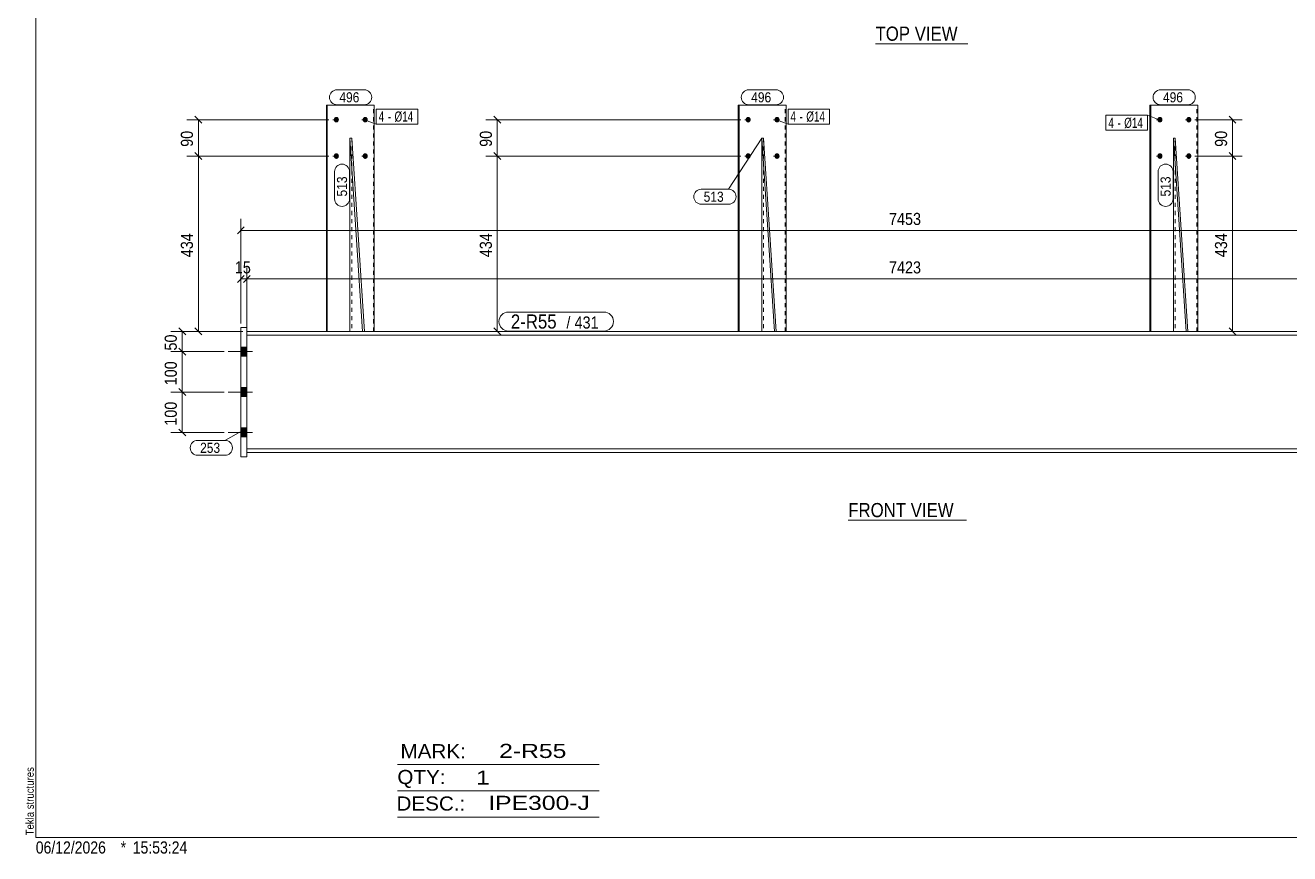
# Model space of a CAD drawing. Header units: millimetres. Extents: x 2 to 579, y 1 to 405.
# Drawn here: x 2.4 to 315.4, y 1 to 206 of the extents above; entities that cross this region are included whole.
import ezdxf

# ---------------------------------------------------------------- set-up
doc = ezdxf.new("R2010")
doc.units = ezdxf.units.MM
doc.linetypes.add('XKITLINE00', pattern=[0])
doc.linetypes.add('XKITLINE01', pattern=[4, 1, -1, 1, -1])
for name, color, linetype, lineweight in [('Bolt', 3, 'Continuous', 0), ('BoltMark', 7, 'Continuous', 0), ('Dimensions', 7, 'Continuous', 0), ('DrawingSheet', 5, 'Continuous', 0), ('OtherObjectType', 7, 'Continuous', 0), ('Part', 2, 'Continuous', 0), ('PartMark', 7, 'Continuous', 0)]:
    doc.layers.add(name, color=color, linetype=linetype, lineweight=lineweight)
doc.styles.add('ARIAL', font='ARIAL.TTF')
doc.styles.add('ARIAL_NARROW', font='ARIALN.TTF')

# ---------------------------------------------------------------- blocks, each defined once
blk = doc.blocks.new('*A1')
at = {"layer": 'Bolt'}
for points in [[(57.25, 124.13), (55.75, 124.13), (55.75, 126.33), (57.25, 126.33)], [(57.25, 124.13), (55.75, 124.13), (55.75, 126.33), (57.25, 126.33)], [(57.25, 114.13), (55.75, 114.13), (55.75, 116.33), (57.25, 116.33)], [(57.25, 114.13), (55.75, 114.13), (55.75, 116.33), (57.25, 116.33)], [(57.25, 104.13), (55.75, 104.13), (55.75, 106.33), (57.25, 106.33)], [(57.25, 104.13), (55.75, 104.13), (55.75, 106.33), (57.25, 106.33)]]:
    blk.add_hatch(color=3, dxfattribs=at).paths.add_polyline_path(points, flags=17)
at = {"layer": 'Bolt', "color": 3, "linetype": 'XKITLINE00', "lineweight": 0}
for p, q in [((52.65, 125.23), (58.65, 125.23)), ((52.65, 125.23), (58.65, 125.23)), ((55.75, 126.33), (57.25, 126.33)), ((55.75, 126.33), (57.25, 126.33)), ((55.75, 124.13), (57.25, 124.13)), ((55.75, 124.13), (57.25, 124.13)), ((55.75, 116.33), (57.25, 116.33)), ((55.75, 116.33), (57.25, 116.33)), ((52.65, 115.23), (58.65, 115.23)), ((52.65, 115.23), (58.65, 115.23)), ((55.75, 114.13), (57.25, 114.13)), ((55.75, 114.13), (57.25, 114.13)), ((52.65, 105.23), (58.65, 105.23)), ((52.65, 105.23), (58.65, 105.23)), ((55.75, 106.33), (57.25, 106.33)), ((55.75, 106.33), (57.25, 106.33)), ((55.75, 104.13), (57.25, 104.13)), ((55.75, 104.13), (57.25, 104.13))]:
    blk.add_line(p, q, dxfattribs=at)
blk = doc.blocks.new('*A3')
at = {"layer": 'Bolt'}
for points in [[(282.66, 182.68), (282.66, 182.71), (282.66, 182.75), (282.67, 182.78), (282.68, 182.81), (282.68, 182.85), (282.69, 182.88), (282.7, 182.91), (282.72, 182.94), (282.73, 182.97), (282.75, 183), (282.76, 183.03), (282.78, 183.06), (282.8, 183.09), (282.82, 183.11), (282.84, 183.14), (282.86, 183.16), (282.89, 183.19), (282.91, 183.21), (282.94, 183.23), (282.96, 183.25), (282.99, 183.26), (283.02, 183.28), (283.04, 183.29), (283.07, 183.3), (283.1, 183.31), (283.13, 183.32), (283.16, 183.33), (283.19, 183.34), (283.22, 183.34), (283.25, 183.34), (283.28, 183.34), (283.31, 183.34), (283.34, 183.34), (283.37, 183.34), (283.4, 183.33), (283.43, 183.32), (283.46, 183.31), (283.49, 183.3), (283.52, 183.29), (283.55, 183.28), (283.58, 183.26), (283.6, 183.25), (283.63, 183.23), (283.66, 183.21), (283.68, 183.19), (283.7, 183.16), (283.73, 183.14), (283.75, 183.11), (283.77, 183.09), (283.79, 183.06), (283.8, 183.03), (283.82, 183), (283.83, 182.97), (283.85, 182.94), (283.86, 182.91), (283.87, 182.88), (283.88, 182.85), (283.89, 182.81), (283.9, 182.78), (283.9, 182.75), (283.91, 182.71), (283.91, 182.68), (283.91, 182.64), (283.91, 182.61), (283.91, 182.58), (283.9, 182.54), (283.9, 182.51), (283.89, 182.47), (283.88, 182.44), (283.87, 182.41), (283.86, 182.38), (283.85, 182.35), (283.83, 182.31), (283.82, 182.28), (283.8, 182.26), (283.79, 182.23), (283.77, 182.2), (283.75, 182.17), (283.73, 182.15), (283.7, 182.13), (283.68, 182.1), (283.66, 182.08), (283.63, 182.06), (283.6, 182.04), (283.58, 182.03), (283.55, 182.01), (283.52, 182), (283.49, 181.99), (283.46, 181.97), (283.43, 181.97), (283.4, 181.96), (283.37, 181.95), (283.34, 181.95), (283.31, 181.95), (283.28, 181.94), (283.25, 181.95), (283.22, 181.95), (283.19, 181.95), (283.16, 181.96), (283.13, 181.97), (283.1, 181.97), (283.07, 181.99), (283.04, 182), (283.02, 182.01), (282.99, 182.03), (282.96, 182.04), (282.94, 182.06), (282.91, 182.08), (282.89, 182.1), (282.86, 182.13), (282.84, 182.15), (282.82, 182.17), (282.8, 182.2), (282.78, 182.23), (282.76, 182.26), (282.75, 182.28), (282.73, 182.31), (282.72, 182.35), (282.7, 182.38), (282.69, 182.41), (282.68, 182.44), (282.68, 182.47), (282.67, 182.51), (282.66, 182.54), (282.66, 182.58), (282.66, 182.61), (282.66, 182.64)], [(289.81, 182.68), (289.81, 182.71), (289.81, 182.75), (289.82, 182.78), (289.83, 182.81), (289.83, 182.85), (289.84, 182.88), (289.86, 182.91), (289.87, 182.94), (289.88, 182.97), (289.9, 183), (289.91, 183.03), (289.93, 183.06), (289.95, 183.09), (289.97, 183.11), (289.99, 183.14), (290.01, 183.16), (290.04, 183.19), (290.06, 183.21), (290.09, 183.23), (290.11, 183.25), (290.14, 183.26), (290.17, 183.28), (290.19, 183.29), (290.22, 183.3), (290.25, 183.31), (290.28, 183.32), (290.31, 183.33), (290.34, 183.34), (290.37, 183.34), (290.4, 183.34), (290.43, 183.34), (290.46, 183.34), (290.49, 183.34), (290.53, 183.34), (290.56, 183.33), (290.59, 183.32), (290.62, 183.31), (290.64, 183.3), (290.67, 183.29), (290.7, 183.28), (290.73, 183.26), (290.76, 183.25), (290.78, 183.23), (290.81, 183.21), (290.83, 183.19), (290.85, 183.16), (290.88, 183.14), (290.9, 183.11), (290.92, 183.09), (290.94, 183.06), (290.95, 183.03), (290.97, 183), (290.99, 182.97), (291, 182.94), (291.01, 182.91), (291.02, 182.88), (291.03, 182.85), (291.04, 182.81), (291.05, 182.78), (291.05, 182.75), (291.06, 182.71), (291.06, 182.68), (291.06, 182.64), (291.06, 182.61), (291.06, 182.58), (291.05, 182.54), (291.05, 182.51), (291.04, 182.47), (291.03, 182.44), (291.02, 182.41), (291.01, 182.38), (291, 182.35), (290.99, 182.31), (290.97, 182.28), (290.95, 182.26), (290.94, 182.23), (290.92, 182.2), (290.9, 182.17), (290.88, 182.15), (290.85, 182.13), (290.83, 182.1), (290.81, 182.08), (290.78, 182.06), (290.76, 182.04), (290.73, 182.03), (290.7, 182.01), (290.67, 182), (290.64, 181.99), (290.62, 181.97), (290.59, 181.97), (290.56, 181.96), (290.53, 181.95), (290.49, 181.95), (290.46, 181.95), (290.43, 181.94), (290.4, 181.95), (290.37, 181.95), (290.34, 181.95), (290.31, 181.96), (290.28, 181.97), (290.25, 181.97), (290.22, 181.99), (290.19, 182), (290.17, 182.01), (290.14, 182.03), (290.11, 182.04), (290.09, 182.06), (290.06, 182.08), (290.04, 182.1), (290.01, 182.13), (289.99, 182.15), (289.97, 182.17), (289.95, 182.2), (289.93, 182.23), (289.91, 182.26), (289.9, 182.28), (289.88, 182.31), (289.87, 182.35), (289.86, 182.38), (289.84, 182.41), (289.83, 182.44), (289.83, 182.47), (289.82, 182.51), (289.81, 182.54), (289.81, 182.58), (289.81, 182.61), (289.81, 182.64)], [(282.66, 173.68), (282.66, 173.71), (282.66, 173.75), (282.67, 173.78), (282.68, 173.81), (282.68, 173.85), (282.69, 173.88), (282.7, 173.91), (282.72, 173.94), (282.73, 173.97), (282.75, 174), (282.76, 174.03), (282.78, 174.06), (282.8, 174.09), (282.82, 174.11), (282.84, 174.14), (282.86, 174.16), (282.89, 174.19), (282.91, 174.21), (282.94, 174.23), (282.96, 174.25), (282.99, 174.26), (283.02, 174.28), (283.04, 174.29), (283.07, 174.3), (283.1, 174.31), (283.13, 174.32), (283.16, 174.33), (283.19, 174.34), (283.22, 174.34), (283.25, 174.34), (283.28, 174.34), (283.31, 174.34), (283.34, 174.34), (283.37, 174.34), (283.4, 174.33), (283.43, 174.32), (283.46, 174.31), (283.49, 174.3), (283.52, 174.29), (283.55, 174.28), (283.58, 174.26), (283.6, 174.25), (283.63, 174.23), (283.66, 174.21), (283.68, 174.19), (283.7, 174.16), (283.73, 174.14), (283.75, 174.11), (283.77, 174.09), (283.79, 174.06), (283.8, 174.03), (283.82, 174), (283.83, 173.97), (283.85, 173.94), (283.86, 173.91), (283.87, 173.88), (283.88, 173.85), (283.89, 173.81), (283.9, 173.78), (283.9, 173.75), (283.91, 173.71), (283.91, 173.68), (283.91, 173.64), (283.91, 173.61), (283.91, 173.58), (283.9, 173.54), (283.9, 173.51), (283.89, 173.47), (283.88, 173.44), (283.87, 173.41), (283.86, 173.38), (283.85, 173.35), (283.83, 173.31), (283.82, 173.28), (283.8, 173.26), (283.79, 173.23), (283.77, 173.2), (283.75, 173.17), (283.73, 173.15), (283.7, 173.13), (283.68, 173.1), (283.66, 173.08), (283.63, 173.06), (283.6, 173.04), (283.58, 173.03), (283.55, 173.01), (283.52, 173), (283.49, 172.99), (283.46, 172.97), (283.43, 172.97), (283.4, 172.96), (283.37, 172.95), (283.34, 172.95), (283.31, 172.95), (283.28, 172.94), (283.25, 172.95), (283.22, 172.95), (283.19, 172.95), (283.16, 172.96), (283.13, 172.97), (283.1, 172.97), (283.07, 172.99), (283.04, 173), (283.02, 173.01), (282.99, 173.03), (282.96, 173.04), (282.94, 173.06), (282.91, 173.08), (282.89, 173.1), (282.86, 173.13), (282.84, 173.15), (282.82, 173.17), (282.8, 173.2), (282.78, 173.23), (282.76, 173.26), (282.75, 173.28), (282.73, 173.31), (282.72, 173.35), (282.7, 173.38), (282.69, 173.41), (282.68, 173.44), (282.68, 173.47), (282.67, 173.51), (282.66, 173.54), (282.66, 173.58), (282.66, 173.61), (282.66, 173.64)], [(289.81, 173.68), (289.81, 173.71), (289.81, 173.75), (289.82, 173.78), (289.83, 173.81), (289.83, 173.85), (289.84, 173.88), (289.86, 173.91), (289.87, 173.94), (289.88, 173.97), (289.9, 174), (289.91, 174.03), (289.93, 174.06), (289.95, 174.09), (289.97, 174.11), (289.99, 174.14), (290.01, 174.16), (290.04, 174.19), (290.06, 174.21), (290.09, 174.23), (290.11, 174.25), (290.14, 174.26), (290.17, 174.28), (290.19, 174.29), (290.22, 174.3), (290.25, 174.31), (290.28, 174.32), (290.31, 174.33), (290.34, 174.34), (290.37, 174.34), (290.4, 174.34), (290.43, 174.34), (290.46, 174.34), (290.49, 174.34), (290.53, 174.34), (290.56, 174.33), (290.59, 174.32), (290.62, 174.31), (290.64, 174.3), (290.67, 174.29), (290.7, 174.28), (290.73, 174.26), (290.76, 174.25), (290.78, 174.23), (290.81, 174.21), (290.83, 174.19), (290.85, 174.16), (290.88, 174.14), (290.9, 174.11), (290.92, 174.09), (290.94, 174.06), (290.95, 174.03), (290.97, 174), (290.99, 173.97), (291, 173.94), (291.01, 173.91), (291.02, 173.88), (291.03, 173.85), (291.04, 173.81), (291.05, 173.78), (291.05, 173.75), (291.06, 173.71), (291.06, 173.68), (291.06, 173.64), (291.06, 173.61), (291.06, 173.58), (291.05, 173.54), (291.05, 173.51), (291.04, 173.47), (291.03, 173.44), (291.02, 173.41), (291.01, 173.38), (291, 173.35), (290.99, 173.31), (290.97, 173.28), (290.95, 173.26), (290.94, 173.23), (290.92, 173.2), (290.9, 173.17), (290.88, 173.15), (290.85, 173.13), (290.83, 173.1), (290.81, 173.08), (290.78, 173.06), (290.76, 173.04), (290.73, 173.03), (290.7, 173.01), (290.67, 173), (290.64, 172.99), (290.62, 172.97), (290.59, 172.97), (290.56, 172.96), (290.53, 172.95), (290.49, 172.95), (290.46, 172.95), (290.43, 172.94), (290.4, 172.95), (290.37, 172.95), (290.34, 172.95), (290.31, 172.96), (290.28, 172.97), (290.25, 172.97), (290.22, 172.99), (290.19, 173), (290.17, 173.01), (290.14, 173.03), (290.11, 173.04), (290.09, 173.06), (290.06, 173.08), (290.04, 173.1), (290.01, 173.13), (289.99, 173.15), (289.97, 173.17), (289.95, 173.2), (289.93, 173.23), (289.91, 173.26), (289.9, 173.28), (289.88, 173.31), (289.87, 173.35), (289.86, 173.38), (289.84, 173.41), (289.83, 173.44), (289.83, 173.47), (289.82, 173.51), (289.81, 173.54), (289.81, 173.58), (289.81, 173.61), (289.81, 173.64)]]:
    blk.add_hatch(color=3, dxfattribs=at).paths.add_polyline_path(points, flags=17)
at = {"layer": 'Bolt', "color": 3, "linetype": 'XKITLINE00', "lineweight": 0}
for p, q in [((283.78, 182.64), (282.44, 182.64)), ((290.93, 182.64), (289.59, 182.64)), ((283.78, 173.64), (282.44, 173.64)), ((290.93, 173.64), (289.59, 173.64))]:
    blk.add_line(p, q, dxfattribs=at)
blk = doc.blocks.new('*A4')
at = {"layer": 'Bolt'}
for points in [[(180.71, 182.68), (180.72, 182.71), (180.72, 182.75), (180.72, 182.78), (180.73, 182.81), (180.74, 182.85), (180.75, 182.88), (180.76, 182.91), (180.77, 182.94), (180.79, 182.97), (180.8, 183), (180.82, 183.03), (180.84, 183.06), (180.85, 183.09), (180.87, 183.11), (180.9, 183.14), (180.92, 183.16), (180.94, 183.19), (180.97, 183.21), (180.99, 183.23), (181.02, 183.25), (181.04, 183.26), (181.07, 183.28), (181.1, 183.29), (181.13, 183.3), (181.16, 183.31), (181.19, 183.32), (181.22, 183.33), (181.25, 183.34), (181.28, 183.34), (181.31, 183.34), (181.34, 183.34), (181.37, 183.34), (181.4, 183.34), (181.43, 183.34), (181.46, 183.33), (181.49, 183.32), (181.52, 183.31), (181.55, 183.3), (181.58, 183.29), (181.61, 183.28), (181.63, 183.26), (181.66, 183.25), (181.69, 183.23), (181.71, 183.21), (181.74, 183.19), (181.76, 183.16), (181.78, 183.14), (181.8, 183.11), (181.82, 183.09), (181.84, 183.06), (181.86, 183.03), (181.88, 183), (181.89, 182.97), (181.9, 182.94), (181.92, 182.91), (181.93, 182.88), (181.94, 182.85), (181.95, 182.81), (181.95, 182.78), (181.96, 182.75), (181.96, 182.71), (181.96, 182.68), (181.96, 182.64), (181.96, 182.61), (181.96, 182.58), (181.96, 182.54), (181.95, 182.51), (181.95, 182.47), (181.94, 182.44), (181.93, 182.41), (181.92, 182.38), (181.9, 182.35), (181.89, 182.31), (181.88, 182.28), (181.86, 182.26), (181.84, 182.23), (181.82, 182.2), (181.8, 182.17), (181.78, 182.15), (181.76, 182.13), (181.74, 182.1), (181.71, 182.08), (181.69, 182.06), (181.66, 182.04), (181.63, 182.03), (181.61, 182.01), (181.58, 182), (181.55, 181.99), (181.52, 181.97), (181.49, 181.97), (181.46, 181.96), (181.43, 181.95), (181.4, 181.95), (181.37, 181.95), (181.34, 181.94), (181.31, 181.95), (181.28, 181.95), (181.25, 181.95), (181.22, 181.96), (181.19, 181.97), (181.16, 181.97), (181.13, 181.99), (181.1, 182), (181.07, 182.01), (181.04, 182.03), (181.02, 182.04), (180.99, 182.06), (180.97, 182.08), (180.94, 182.1), (180.92, 182.13), (180.9, 182.15), (180.87, 182.17), (180.85, 182.2), (180.84, 182.23), (180.82, 182.26), (180.8, 182.28), (180.79, 182.31), (180.77, 182.35), (180.76, 182.38), (180.75, 182.41), (180.74, 182.44), (180.73, 182.47), (180.72, 182.51), (180.72, 182.54), (180.72, 182.58), (180.71, 182.61), (180.71, 182.64)], [(187.86, 182.68), (187.87, 182.71), (187.87, 182.75), (187.88, 182.78), (187.88, 182.81), (187.89, 182.85), (187.9, 182.88), (187.91, 182.91), (187.92, 182.94), (187.94, 182.97), (187.95, 183), (187.97, 183.03), (187.99, 183.06), (188.01, 183.09), (188.03, 183.11), (188.05, 183.14), (188.07, 183.16), (188.09, 183.19), (188.12, 183.21), (188.14, 183.23), (188.17, 183.25), (188.19, 183.26), (188.22, 183.28), (188.25, 183.29), (188.28, 183.3), (188.31, 183.31), (188.34, 183.32), (188.37, 183.33), (188.4, 183.34), (188.43, 183.34), (188.46, 183.34), (188.49, 183.34), (188.52, 183.34), (188.55, 183.34), (188.58, 183.34), (188.61, 183.33), (188.64, 183.32), (188.67, 183.31), (188.7, 183.3), (188.73, 183.29), (188.76, 183.28), (188.78, 183.26), (188.81, 183.25), (188.84, 183.23), (188.86, 183.21), (188.89, 183.19), (188.91, 183.16), (188.93, 183.14), (188.95, 183.11), (188.97, 183.09), (188.99, 183.06), (189.01, 183.03), (189.03, 183), (189.04, 182.97), (189.06, 182.94), (189.07, 182.91), (189.08, 182.88), (189.09, 182.85), (189.1, 182.81), (189.1, 182.78), (189.11, 182.75), (189.11, 182.71), (189.11, 182.68), (189.12, 182.64), (189.11, 182.61), (189.11, 182.58), (189.11, 182.54), (189.1, 182.51), (189.1, 182.47), (189.09, 182.44), (189.08, 182.41), (189.07, 182.38), (189.06, 182.35), (189.04, 182.31), (189.03, 182.28), (189.01, 182.26), (188.99, 182.23), (188.97, 182.2), (188.95, 182.17), (188.93, 182.15), (188.91, 182.13), (188.89, 182.1), (188.86, 182.08), (188.84, 182.06), (188.81, 182.04), (188.78, 182.03), (188.76, 182.01), (188.73, 182), (188.7, 181.99), (188.67, 181.97), (188.64, 181.97), (188.61, 181.96), (188.58, 181.95), (188.55, 181.95), (188.52, 181.95), (188.49, 181.94), (188.46, 181.95), (188.43, 181.95), (188.4, 181.95), (188.37, 181.96), (188.34, 181.97), (188.31, 181.97), (188.28, 181.99), (188.25, 182), (188.22, 182.01), (188.19, 182.03), (188.17, 182.04), (188.14, 182.06), (188.12, 182.08), (188.09, 182.1), (188.07, 182.13), (188.05, 182.15), (188.03, 182.17), (188.01, 182.2), (187.99, 182.23), (187.97, 182.26), (187.95, 182.28), (187.94, 182.31), (187.92, 182.35), (187.91, 182.38), (187.9, 182.41), (187.89, 182.44), (187.88, 182.47), (187.88, 182.51), (187.87, 182.54), (187.87, 182.58), (187.86, 182.61), (187.86, 182.64)], [(180.71, 173.68), (180.72, 173.71), (180.72, 173.75), (180.72, 173.78), (180.73, 173.81), (180.74, 173.85), (180.75, 173.88), (180.76, 173.91), (180.77, 173.94), (180.79, 173.97), (180.8, 174), (180.82, 174.03), (180.84, 174.06), (180.85, 174.09), (180.87, 174.11), (180.9, 174.14), (180.92, 174.16), (180.94, 174.19), (180.97, 174.21), (180.99, 174.23), (181.02, 174.25), (181.04, 174.26), (181.07, 174.28), (181.1, 174.29), (181.13, 174.3), (181.16, 174.31), (181.19, 174.32), (181.22, 174.33), (181.25, 174.34), (181.28, 174.34), (181.31, 174.34), (181.34, 174.34), (181.37, 174.34), (181.4, 174.34), (181.43, 174.34), (181.46, 174.33), (181.49, 174.32), (181.52, 174.31), (181.55, 174.3), (181.58, 174.29), (181.61, 174.28), (181.63, 174.26), (181.66, 174.25), (181.69, 174.23), (181.71, 174.21), (181.74, 174.19), (181.76, 174.16), (181.78, 174.14), (181.8, 174.11), (181.82, 174.09), (181.84, 174.06), (181.86, 174.03), (181.88, 174), (181.89, 173.97), (181.9, 173.94), (181.92, 173.91), (181.93, 173.88), (181.94, 173.85), (181.95, 173.81), (181.95, 173.78), (181.96, 173.75), (181.96, 173.71), (181.96, 173.68), (181.96, 173.64), (181.96, 173.61), (181.96, 173.58), (181.96, 173.54), (181.95, 173.51), (181.95, 173.47), (181.94, 173.44), (181.93, 173.41), (181.92, 173.38), (181.9, 173.35), (181.89, 173.31), (181.88, 173.28), (181.86, 173.26), (181.84, 173.23), (181.82, 173.2), (181.8, 173.17), (181.78, 173.15), (181.76, 173.13), (181.74, 173.1), (181.71, 173.08), (181.69, 173.06), (181.66, 173.04), (181.63, 173.03), (181.61, 173.01), (181.58, 173), (181.55, 172.99), (181.52, 172.97), (181.49, 172.97), (181.46, 172.96), (181.43, 172.95), (181.4, 172.95), (181.37, 172.95), (181.34, 172.94), (181.31, 172.95), (181.28, 172.95), (181.25, 172.95), (181.22, 172.96), (181.19, 172.97), (181.16, 172.97), (181.13, 172.99), (181.1, 173), (181.07, 173.01), (181.04, 173.03), (181.02, 173.04), (180.99, 173.06), (180.97, 173.08), (180.94, 173.1), (180.92, 173.13), (180.9, 173.15), (180.87, 173.17), (180.85, 173.2), (180.84, 173.23), (180.82, 173.26), (180.8, 173.28), (180.79, 173.31), (180.77, 173.35), (180.76, 173.38), (180.75, 173.41), (180.74, 173.44), (180.73, 173.47), (180.72, 173.51), (180.72, 173.54), (180.72, 173.58), (180.71, 173.61), (180.71, 173.64)], [(187.86, 173.68), (187.87, 173.71), (187.87, 173.75), (187.88, 173.78), (187.88, 173.81), (187.89, 173.85), (187.9, 173.88), (187.91, 173.91), (187.92, 173.94), (187.94, 173.97), (187.95, 174), (187.97, 174.03), (187.99, 174.06), (188.01, 174.09), (188.03, 174.11), (188.05, 174.14), (188.07, 174.16), (188.09, 174.19), (188.12, 174.21), (188.14, 174.23), (188.17, 174.25), (188.19, 174.26), (188.22, 174.28), (188.25, 174.29), (188.28, 174.3), (188.31, 174.31), (188.34, 174.32), (188.37, 174.33), (188.4, 174.34), (188.43, 174.34), (188.46, 174.34), (188.49, 174.34), (188.52, 174.34), (188.55, 174.34), (188.58, 174.34), (188.61, 174.33), (188.64, 174.32), (188.67, 174.31), (188.7, 174.3), (188.73, 174.29), (188.76, 174.28), (188.78, 174.26), (188.81, 174.25), (188.84, 174.23), (188.86, 174.21), (188.89, 174.19), (188.91, 174.16), (188.93, 174.14), (188.95, 174.11), (188.97, 174.09), (188.99, 174.06), (189.01, 174.03), (189.03, 174), (189.04, 173.97), (189.06, 173.94), (189.07, 173.91), (189.08, 173.88), (189.09, 173.85), (189.1, 173.81), (189.1, 173.78), (189.11, 173.75), (189.11, 173.71), (189.11, 173.68), (189.12, 173.64), (189.11, 173.61), (189.11, 173.58), (189.11, 173.54), (189.1, 173.51), (189.1, 173.47), (189.09, 173.44), (189.08, 173.41), (189.07, 173.38), (189.06, 173.35), (189.04, 173.31), (189.03, 173.28), (189.01, 173.26), (188.99, 173.23), (188.97, 173.2), (188.95, 173.17), (188.93, 173.15), (188.91, 173.13), (188.89, 173.1), (188.86, 173.08), (188.84, 173.06), (188.81, 173.04), (188.78, 173.03), (188.76, 173.01), (188.73, 173), (188.7, 172.99), (188.67, 172.97), (188.64, 172.97), (188.61, 172.96), (188.58, 172.95), (188.55, 172.95), (188.52, 172.95), (188.49, 172.94), (188.46, 172.95), (188.43, 172.95), (188.4, 172.95), (188.37, 172.96), (188.34, 172.97), (188.31, 172.97), (188.28, 172.99), (188.25, 173), (188.22, 173.01), (188.19, 173.03), (188.17, 173.04), (188.14, 173.06), (188.12, 173.08), (188.09, 173.1), (188.07, 173.13), (188.05, 173.15), (188.03, 173.17), (188.01, 173.2), (187.99, 173.23), (187.97, 173.26), (187.95, 173.28), (187.94, 173.31), (187.92, 173.35), (187.91, 173.38), (187.9, 173.41), (187.89, 173.44), (187.88, 173.47), (187.88, 173.51), (187.87, 173.54), (187.87, 173.58), (187.86, 173.61), (187.86, 173.64)]]:
    blk.add_hatch(color=3, dxfattribs=at).paths.add_polyline_path(points, flags=17)
at = {"layer": 'Bolt', "color": 3, "linetype": 'XKITLINE00', "lineweight": 0}
for p, q in [((181.84, 182.64), (180.49, 182.64)), ((188.99, 182.64), (187.64, 182.64)), ((181.84, 173.64), (180.49, 173.64)), ((188.99, 173.64), (187.64, 173.64))]:
    blk.add_line(p, q, dxfattribs=at)
blk = doc.blocks.new('*A5')
at = {"layer": 'Bolt'}
for points in [[(78.77, 182.68), (78.77, 182.71), (78.78, 182.75), (78.78, 182.78), (78.79, 182.81), (78.8, 182.85), (78.81, 182.88), (78.82, 182.91), (78.83, 182.94), (78.84, 182.97), (78.86, 183), (78.87, 183.03), (78.89, 183.06), (78.91, 183.09), (78.93, 183.11), (78.95, 183.14), (78.97, 183.16), (79, 183.19), (79.02, 183.21), (79.05, 183.23), (79.07, 183.25), (79.1, 183.26), (79.13, 183.28), (79.15, 183.29), (79.18, 183.3), (79.21, 183.31), (79.24, 183.32), (79.27, 183.33), (79.3, 183.34), (79.33, 183.34), (79.36, 183.34), (79.39, 183.34), (79.42, 183.34), (79.46, 183.34), (79.49, 183.34), (79.52, 183.33), (79.55, 183.32), (79.58, 183.31), (79.61, 183.3), (79.63, 183.29), (79.66, 183.28), (79.69, 183.26), (79.72, 183.25), (79.74, 183.23), (79.77, 183.21), (79.79, 183.19), (79.81, 183.16), (79.84, 183.14), (79.86, 183.11), (79.88, 183.09), (79.9, 183.06), (79.91, 183.03), (79.93, 183), (79.95, 182.97), (79.96, 182.94), (79.97, 182.91), (79.98, 182.88), (79.99, 182.85), (80, 182.81), (80.01, 182.78), (80.01, 182.75), (80.02, 182.71), (80.02, 182.68), (80.02, 182.64), (80.02, 182.61), (80.02, 182.58), (80.01, 182.54), (80.01, 182.51), (80, 182.47), (79.99, 182.44), (79.98, 182.41), (79.97, 182.38), (79.96, 182.35), (79.95, 182.31), (79.93, 182.28), (79.91, 182.26), (79.9, 182.23), (79.88, 182.2), (79.86, 182.17), (79.84, 182.15), (79.81, 182.13), (79.79, 182.1), (79.77, 182.08), (79.74, 182.06), (79.72, 182.04), (79.69, 182.03), (79.66, 182.01), (79.63, 182), (79.61, 181.99), (79.58, 181.97), (79.55, 181.97), (79.52, 181.96), (79.49, 181.95), (79.46, 181.95), (79.42, 181.95), (79.39, 181.94), (79.36, 181.95), (79.33, 181.95), (79.3, 181.95), (79.27, 181.96), (79.24, 181.97), (79.21, 181.97), (79.18, 181.99), (79.15, 182), (79.13, 182.01), (79.1, 182.03), (79.07, 182.04), (79.05, 182.06), (79.02, 182.08), (79, 182.1), (78.97, 182.13), (78.95, 182.15), (78.93, 182.17), (78.91, 182.2), (78.89, 182.23), (78.87, 182.26), (78.86, 182.28), (78.84, 182.31), (78.83, 182.35), (78.82, 182.38), (78.81, 182.41), (78.8, 182.44), (78.79, 182.47), (78.78, 182.51), (78.78, 182.54), (78.77, 182.58), (78.77, 182.61), (78.77, 182.64)], [(85.92, 182.68), (85.92, 182.71), (85.93, 182.75), (85.93, 182.78), (85.94, 182.81), (85.95, 182.85), (85.96, 182.88), (85.97, 182.91), (85.98, 182.94), (85.99, 182.97), (86.01, 183), (86.02, 183.03), (86.04, 183.06), (86.06, 183.09), (86.08, 183.11), (86.1, 183.14), (86.12, 183.16), (86.15, 183.19), (86.17, 183.21), (86.2, 183.23), (86.22, 183.25), (86.25, 183.26), (86.28, 183.28), (86.31, 183.29), (86.33, 183.3), (86.36, 183.31), (86.39, 183.32), (86.42, 183.33), (86.45, 183.34), (86.48, 183.34), (86.51, 183.34), (86.55, 183.34), (86.58, 183.34), (86.61, 183.34), (86.64, 183.34), (86.67, 183.33), (86.7, 183.32), (86.73, 183.31), (86.76, 183.3), (86.78, 183.29), (86.81, 183.28), (86.84, 183.26), (86.87, 183.25), (86.89, 183.23), (86.92, 183.21), (86.94, 183.19), (86.97, 183.16), (86.99, 183.14), (87.01, 183.11), (87.03, 183.09), (87.05, 183.06), (87.07, 183.03), (87.08, 183), (87.1, 182.97), (87.11, 182.94), (87.12, 182.91), (87.13, 182.88), (87.14, 182.85), (87.15, 182.81), (87.16, 182.78), (87.16, 182.75), (87.17, 182.71), (87.17, 182.68), (87.17, 182.64), (87.17, 182.61), (87.17, 182.58), (87.16, 182.54), (87.16, 182.51), (87.15, 182.47), (87.14, 182.44), (87.13, 182.41), (87.12, 182.38), (87.11, 182.35), (87.1, 182.31), (87.08, 182.28), (87.07, 182.26), (87.05, 182.23), (87.03, 182.2), (87.01, 182.17), (86.99, 182.15), (86.97, 182.13), (86.94, 182.1), (86.92, 182.08), (86.89, 182.06), (86.87, 182.04), (86.84, 182.03), (86.81, 182.01), (86.78, 182), (86.76, 181.99), (86.73, 181.97), (86.7, 181.97), (86.67, 181.96), (86.64, 181.95), (86.61, 181.95), (86.58, 181.95), (86.55, 181.94), (86.51, 181.95), (86.48, 181.95), (86.45, 181.95), (86.42, 181.96), (86.39, 181.97), (86.36, 181.97), (86.33, 181.99), (86.31, 182), (86.28, 182.01), (86.25, 182.03), (86.22, 182.04), (86.2, 182.06), (86.17, 182.08), (86.15, 182.1), (86.12, 182.13), (86.1, 182.15), (86.08, 182.17), (86.06, 182.2), (86.04, 182.23), (86.02, 182.26), (86.01, 182.28), (85.99, 182.31), (85.98, 182.35), (85.97, 182.38), (85.96, 182.41), (85.95, 182.44), (85.94, 182.47), (85.93, 182.51), (85.93, 182.54), (85.92, 182.58), (85.92, 182.61), (85.92, 182.64)], [(78.77, 173.68), (78.77, 173.71), (78.78, 173.75), (78.78, 173.78), (78.79, 173.81), (78.8, 173.85), (78.81, 173.88), (78.82, 173.91), (78.83, 173.94), (78.84, 173.97), (78.86, 174), (78.87, 174.03), (78.89, 174.06), (78.91, 174.09), (78.93, 174.11), (78.95, 174.14), (78.97, 174.16), (79, 174.19), (79.02, 174.21), (79.05, 174.23), (79.07, 174.25), (79.1, 174.26), (79.13, 174.28), (79.15, 174.29), (79.18, 174.3), (79.21, 174.31), (79.24, 174.32), (79.27, 174.33), (79.3, 174.34), (79.33, 174.34), (79.36, 174.34), (79.39, 174.34), (79.42, 174.34), (79.46, 174.34), (79.49, 174.34), (79.52, 174.33), (79.55, 174.32), (79.58, 174.31), (79.61, 174.3), (79.63, 174.29), (79.66, 174.28), (79.69, 174.26), (79.72, 174.25), (79.74, 174.23), (79.77, 174.21), (79.79, 174.19), (79.81, 174.16), (79.84, 174.14), (79.86, 174.11), (79.88, 174.09), (79.9, 174.06), (79.91, 174.03), (79.93, 174), (79.95, 173.97), (79.96, 173.94), (79.97, 173.91), (79.98, 173.88), (79.99, 173.85), (80, 173.81), (80.01, 173.78), (80.01, 173.75), (80.02, 173.71), (80.02, 173.68), (80.02, 173.64), (80.02, 173.61), (80.02, 173.58), (80.01, 173.54), (80.01, 173.51), (80, 173.47), (79.99, 173.44), (79.98, 173.41), (79.97, 173.38), (79.96, 173.35), (79.95, 173.31), (79.93, 173.28), (79.91, 173.26), (79.9, 173.23), (79.88, 173.2), (79.86, 173.17), (79.84, 173.15), (79.81, 173.13), (79.79, 173.1), (79.77, 173.08), (79.74, 173.06), (79.72, 173.04), (79.69, 173.03), (79.66, 173.01), (79.63, 173), (79.61, 172.99), (79.58, 172.97), (79.55, 172.97), (79.52, 172.96), (79.49, 172.95), (79.46, 172.95), (79.42, 172.95), (79.39, 172.94), (79.36, 172.95), (79.33, 172.95), (79.3, 172.95), (79.27, 172.96), (79.24, 172.97), (79.21, 172.97), (79.18, 172.99), (79.15, 173), (79.13, 173.01), (79.1, 173.03), (79.07, 173.04), (79.05, 173.06), (79.02, 173.08), (79, 173.1), (78.97, 173.13), (78.95, 173.15), (78.93, 173.17), (78.91, 173.2), (78.89, 173.23), (78.87, 173.26), (78.86, 173.28), (78.84, 173.31), (78.83, 173.35), (78.82, 173.38), (78.81, 173.41), (78.8, 173.44), (78.79, 173.47), (78.78, 173.51), (78.78, 173.54), (78.77, 173.58), (78.77, 173.61), (78.77, 173.64)], [(85.92, 173.68), (85.92, 173.71), (85.93, 173.75), (85.93, 173.78), (85.94, 173.81), (85.95, 173.85), (85.96, 173.88), (85.97, 173.91), (85.98, 173.94), (85.99, 173.97), (86.01, 174), (86.02, 174.03), (86.04, 174.06), (86.06, 174.09), (86.08, 174.11), (86.1, 174.14), (86.12, 174.16), (86.15, 174.19), (86.17, 174.21), (86.2, 174.23), (86.22, 174.25), (86.25, 174.26), (86.28, 174.28), (86.31, 174.29), (86.33, 174.3), (86.36, 174.31), (86.39, 174.32), (86.42, 174.33), (86.45, 174.34), (86.48, 174.34), (86.51, 174.34), (86.55, 174.34), (86.58, 174.34), (86.61, 174.34), (86.64, 174.34), (86.67, 174.33), (86.7, 174.32), (86.73, 174.31), (86.76, 174.3), (86.78, 174.29), (86.81, 174.28), (86.84, 174.26), (86.87, 174.25), (86.89, 174.23), (86.92, 174.21), (86.94, 174.19), (86.97, 174.16), (86.99, 174.14), (87.01, 174.11), (87.03, 174.09), (87.05, 174.06), (87.07, 174.03), (87.08, 174), (87.1, 173.97), (87.11, 173.94), (87.12, 173.91), (87.13, 173.88), (87.14, 173.85), (87.15, 173.81), (87.16, 173.78), (87.16, 173.75), (87.17, 173.71), (87.17, 173.68), (87.17, 173.64), (87.17, 173.61), (87.17, 173.58), (87.16, 173.54), (87.16, 173.51), (87.15, 173.47), (87.14, 173.44), (87.13, 173.41), (87.12, 173.38), (87.11, 173.35), (87.1, 173.31), (87.08, 173.28), (87.07, 173.26), (87.05, 173.23), (87.03, 173.2), (87.01, 173.17), (86.99, 173.15), (86.97, 173.13), (86.94, 173.1), (86.92, 173.08), (86.89, 173.06), (86.87, 173.04), (86.84, 173.03), (86.81, 173.01), (86.78, 173), (86.76, 172.99), (86.73, 172.97), (86.7, 172.97), (86.67, 172.96), (86.64, 172.95), (86.61, 172.95), (86.58, 172.95), (86.55, 172.94), (86.51, 172.95), (86.48, 172.95), (86.45, 172.95), (86.42, 172.96), (86.39, 172.97), (86.36, 172.97), (86.33, 172.99), (86.31, 173), (86.28, 173.01), (86.25, 173.03), (86.22, 173.04), (86.2, 173.06), (86.17, 173.08), (86.15, 173.1), (86.12, 173.13), (86.1, 173.15), (86.08, 173.17), (86.06, 173.2), (86.04, 173.23), (86.02, 173.26), (86.01, 173.28), (85.99, 173.31), (85.98, 173.35), (85.97, 173.38), (85.96, 173.41), (85.95, 173.44), (85.94, 173.47), (85.93, 173.51), (85.93, 173.54), (85.92, 173.58), (85.92, 173.61), (85.92, 173.64)]]:
    blk.add_hatch(color=3, dxfattribs=at).paths.add_polyline_path(points, flags=17)
at = {"layer": 'Bolt', "color": 3, "linetype": 'XKITLINE00', "lineweight": 0}
for p, q in [((79.89, 182.64), (78.55, 182.64)), ((87.05, 182.64), (85.7, 182.64)), ((79.89, 173.64), (78.55, 173.64)), ((87.05, 173.64), (85.7, 173.64))]:
    blk.add_line(p, q, dxfattribs=at)
blk = doc.blocks.new('*A6')
at = {"layer": 'Part', "color": 2, "linetype": 'XKITLINE00', "lineweight": 0}
for p, q in [((57.25, 130.23), (133.78, 130.23)), ((133.78, 129.33), (57.25, 129.33)), ((133.88, 130.23), (235.72, 130.23)), ((235.72, 129.33), (133.88, 129.33)), ((235.82, 130.23), (337.67, 130.23)), ((337.67, 129.33), (235.82, 129.33)), ((133.78, 101.13), (57.25, 101.13)), ((57.25, 100.23), (133.78, 100.23)), ((235.72, 101.13), (133.88, 101.13)), ((133.88, 100.23), (235.72, 100.23)), ((337.67, 101.13), (235.82, 101.13)), ((235.82, 100.23), (337.67, 100.23))]:
    blk.add_line(p, q, dxfattribs=at)
at = {"layer": 'Part', "color": 7, "linetype": 'XKITLINE01', "lineweight": 0}
blk.add_line((57.25, 130.23), (57.25, 100.23), dxfattribs=at)
blk = doc.blocks.new('*A7')
at = {"layer": 'Part', "color": 2, "linetype": 'XKITLINE00', "lineweight": 0}
for p, q in [((57.25, 131.23), (55.75, 131.23)), ((55.75, 131.23), (55.75, 99.23)), ((57.25, 99.23), (57.25, 131.23)), ((55.75, 99.23), (57.25, 99.23))]:
    blk.add_line(p, q, dxfattribs=at)
blk = doc.blocks.new('*A9')
at = {"layer": 'Part', "color": 2, "linetype": 'XKITLINE00', "lineweight": 0}
for p, q in [((280.82, 186.23), (292.67, 186.23)), ((280.82, 130.23), (280.82, 186.23)), ((281.05, 130.23), (281.05, 186.23)), ((292.67, 186.23), (292.67, 130.23))]:
    blk.add_line(p, q, dxfattribs=at)
at = {"layer": 'Part', "color": 7, "linetype": 'XKITLINE01', "lineweight": 0}
for p, q in [((292.44, 130.23), (292.44, 186.23)), ((292.67, 130.23), (280.82, 130.23))]:
    blk.add_line(p, q, dxfattribs=at)
blk = doc.blocks.new('*A10')
at = {"layer": 'Part', "color": 2, "linetype": 'XKITLINE00', "lineweight": 0}
for p, q in [((287.08, 178.04), (286.63, 178.04)), ((286.63, 178.04), (289.77, 130.23)), ((286.63, 130.23), (286.63, 178.04)), ((290.22, 130.23), (287.08, 178.04))]:
    blk.add_line(p, q, dxfattribs=at)
at = {"layer": 'Part', "color": 7, "linetype": 'XKITLINE01', "lineweight": 0}
for p, q in [((287.08, 178.04), (287.08, 130.23)), ((286.63, 130.23), (290.22, 130.23))]:
    blk.add_line(p, q, dxfattribs=at)
blk = doc.blocks.new('*A11')
at = {"layer": 'Part', "color": 2, "linetype": 'XKITLINE00', "lineweight": 0}
for p, q in [((178.88, 186.23), (190.72, 186.23)), ((178.88, 130.23), (178.88, 186.23)), ((179.1, 130.23), (179.1, 186.23)), ((190.72, 186.23), (190.72, 130.23))]:
    blk.add_line(p, q, dxfattribs=at)
at = {"layer": 'Part', "color": 7, "linetype": 'XKITLINE01', "lineweight": 0}
for p, q in [((190.5, 130.23), (190.5, 186.23)), ((190.72, 130.23), (178.88, 130.23))]:
    blk.add_line(p, q, dxfattribs=at)
blk = doc.blocks.new('*A12')
at = {"layer": 'Part', "color": 2, "linetype": 'XKITLINE00', "lineweight": 0}
for p, q in [((185.14, 178.04), (184.69, 178.04)), ((184.69, 178.04), (187.83, 130.23)), ((184.69, 130.23), (184.69, 178.04)), ((188.28, 130.23), (185.14, 178.04))]:
    blk.add_line(p, q, dxfattribs=at)
at = {"layer": 'Part', "color": 7, "linetype": 'XKITLINE01', "lineweight": 0}
for p, q in [((185.14, 178.04), (185.14, 130.23)), ((184.69, 130.23), (188.28, 130.23))]:
    blk.add_line(p, q, dxfattribs=at)
blk = doc.blocks.new('*A13')
at = {"layer": 'Part', "color": 2, "linetype": 'XKITLINE00', "lineweight": 0}
for p, q in [((76.94, 186.23), (88.78, 186.23)), ((76.94, 130.23), (76.94, 186.23)), ((77.16, 130.23), (77.16, 186.23)), ((88.78, 186.23), (88.78, 130.23))]:
    blk.add_line(p, q, dxfattribs=at)
at = {"layer": 'Part', "color": 7, "linetype": 'XKITLINE01', "lineweight": 0}
for p, q in [((88.56, 130.23), (88.56, 186.23)), ((88.78, 130.23), (76.94, 130.23))]:
    blk.add_line(p, q, dxfattribs=at)
blk = doc.blocks.new('*A14')
at = {"layer": 'Part', "color": 2, "linetype": 'XKITLINE00', "lineweight": 0}
for p, q in [((83.19, 178.04), (82.75, 178.04)), ((82.75, 178.04), (85.88, 130.23)), ((82.75, 130.23), (82.75, 178.04)), ((86.33, 130.23), (83.19, 178.04))]:
    blk.add_line(p, q, dxfattribs=at)
at = {"layer": 'Part', "color": 7, "linetype": 'XKITLINE01', "lineweight": 0}
for p, q in [((83.19, 178.04), (83.19, 130.23)), ((82.75, 130.23), (86.33, 130.23))]:
    blk.add_line(p, q, dxfattribs=at)
blk = doc.blocks.new('*A31')
at = {"layer": 'DrawingSheet', "color": 5, "linetype": 'XKITLINE00', "lineweight": 0}
for p, q in [((5, 405), (5, 5)), ((5, 5), (579, 5))]:
    blk.add_line(p, q, dxfattribs=at)
at = {"layer": 'DrawingSheet', "color": 5, "style": 'ARIAL', "width": 0.85}
blk.add_text('Tekla structures', height=2, rotation=90, dxfattribs=at).set_placement((4.5, 5.5))
blk = doc.blocks.new('*A35')
at = {"layer": 'OtherObjectType', "color": 6, "linetype": 'XKITLINE00', "lineweight": 0}
for p, q in [((94.5, 23), (144.5, 23)), ((94.5, 16.5), (144.5, 16.5)), ((94.5, 10), (144.5, 10))]:
    blk.add_line(p, q, dxfattribs=at)
at = {"layer": 'OtherObjectType', "color": 6, "style": 'ARIAL_NARROW'}
for s, width, p in [('2-R55', 1.525501, (119.69, 24.65)), ('MARK:', 1.275, (95.27, 24.58)), ('QTY:', 1.275, (94.5, 18.19)), ('1', 1.525501, (113.99, 18.05)), ('DESC.:', 1.275, (94.29, 11.63)), ('IPE300-J', 1.525501, (117, 11.79))]:
    blk.add_text(s, height=3.5, dxfattribs=dict(at, width=width)).set_placement(p)
blk = doc.blocks.new('*A38')
at = {"layer": 'OtherObjectType', "color": 7, "style": 'ARIAL_NARROW', "width": 1.008832}
for s, p in [('06/12/2026', (4.99, 1)), ('*', (26, 1)), ('15:53:24', (29, 1))]:
    blk.add_text(s, height=3, dxfattribs=at).set_placement(p)
blk = doc.blocks.new('*A39')
at = {"layer": 'Dimensions', "color": 7, "linetype": 'XKITLINE00', "lineweight": 0}
for p, q in [((55.75, 132.23), (55.75, 158.08)), ((56.6, 156.08), (54.9, 154.38)), ((55.75, 155.23), (385.57, 155.23))]:
    blk.add_line(p, q, dxfattribs=at)
at = {"layer": 'Dimensions', "color": 3}
blk.add_point((55.75, 155.23), dxfattribs=at)
at = {"layer": 'Dimensions', "color": 3, "style": 'ARIAL', "width": 0.85}
blk.add_text('7453', height=3, dxfattribs=at).set_placement((216.21, 156.58))
blk = doc.blocks.new('*A40')
at = {"layer": 'Dimensions', "color": 7, "linetype": 'XKITLINE00', "lineweight": 0}
for p, q in [((56.6, 144.08), (54.9, 142.38)), ((55.75, 132.23), (55.75, 146.08)), ((58.1, 144.08), (56.4, 142.38)), ((57.25, 131.23), (57.25, 146.08)), ((55.75, 143.23), (57.25, 143.23))]:
    blk.add_line(p, q, dxfattribs=at)
at = {"layer": 'Dimensions', "color": 3}
for p in [(55.75, 143.23), (57.25, 143.23)]:
    blk.add_point(p, dxfattribs=at)
at = {"layer": 'Dimensions', "color": 3, "style": 'ARIAL', "width": 0.85}
blk.add_text('15', height=3, dxfattribs=at).set_placement((54.27, 144.58))
blk = doc.blocks.new('*A41')
at = {"layer": 'Dimensions', "color": 7, "linetype": 'XKITLINE00', "lineweight": 0}
for p, q in [((58.1, 144.08), (56.4, 142.38)), ((57.25, 131.23), (57.25, 146.08)), ((57.25, 143.23), (384.07, 143.23))]:
    blk.add_line(p, q, dxfattribs=at)
at = {"layer": 'Dimensions', "color": 3}
blk.add_point((57.25, 143.23), dxfattribs=at)
at = {"layer": 'Dimensions', "color": 3, "style": 'ARIAL', "width": 0.85}
blk.add_text('7423', height=3, dxfattribs=at).set_placement((216.21, 144.58))
blk = doc.blocks.new('*A43')
at = {"layer": 'Dimensions', "color": 7, "linetype": 'XKITLINE00', "lineweight": 0}
for p, q in [((77.55, 173.64), (42.4, 173.64)), ((44.4, 174.49), (46.1, 172.8)), ((45.25, 130.23), (45.25, 173.64)), ((56.25, 130.23), (42.4, 130.23)), ((44.4, 131.08), (46.1, 129.38))]:
    blk.add_line(p, q, dxfattribs=at)
at = {"layer": 'Dimensions', "color": 3}
for p in [(45.25, 173.64), (45.25, 130.23)]:
    blk.add_point(p, dxfattribs=at)
at = {"layer": 'Dimensions', "color": 3, "style": 'ARIAL', "width": 0.85}
blk.add_text('434', height=3, rotation=90.0002, dxfattribs=at).set_placement((43.9, 148.6))
blk = doc.blocks.new('*A44')
at = {"layer": 'Dimensions', "color": 7, "linetype": 'XKITLINE00', "lineweight": 0}
for p, q in [((77.55, 182.64), (42.4, 182.64)), ((44.4, 183.49), (46.1, 181.8)), ((45.25, 173.64), (45.25, 182.64)), ((77.55, 173.64), (42.4, 173.64)), ((44.4, 174.49), (46.1, 172.8))]:
    blk.add_line(p, q, dxfattribs=at)
at = {"layer": 'Dimensions', "color": 3}
for p in [(45.25, 182.64), (45.25, 173.64)]:
    blk.add_point(p, dxfattribs=at)
at = {"layer": 'Dimensions', "color": 3, "style": 'ARIAL', "width": 0.85}
blk.add_text('90', height=3, rotation=90.0002, dxfattribs=at).set_placement((43.9, 175.92))
blk = doc.blocks.new('*A45')
at = {"layer": 'Dimensions', "color": 7, "linetype": 'XKITLINE00', "lineweight": 0}
for p, q in [((179.49, 173.64), (116.4, 173.64)), ((118.4, 174.49), (120.1, 172.8)), ((119.25, 130.23), (119.25, 173.64)), ((179.49, 130.23), (116.4, 130.23)), ((118.4, 131.08), (120.1, 129.38))]:
    blk.add_line(p, q, dxfattribs=at)
at = {"layer": 'Dimensions', "color": 3}
for p in [(119.25, 173.64), (119.25, 130.23)]:
    blk.add_point(p, dxfattribs=at)
at = {"layer": 'Dimensions', "color": 3, "style": 'ARIAL', "width": 0.85}
blk.add_text('434', height=3, rotation=90.0002, dxfattribs=at).set_placement((117.9, 148.6))
blk = doc.blocks.new('*A46')
at = {"layer": 'Dimensions', "color": 7, "linetype": 'XKITLINE00', "lineweight": 0}
for p, q in [((179.49, 182.64), (116.4, 182.64)), ((118.4, 183.49), (120.1, 181.8)), ((119.25, 173.64), (119.25, 182.64)), ((179.49, 173.64), (116.4, 173.64)), ((118.4, 174.49), (120.1, 172.8))]:
    blk.add_line(p, q, dxfattribs=at)
at = {"layer": 'Dimensions', "color": 3}
for p in [(119.25, 182.64), (119.25, 173.64)]:
    blk.add_point(p, dxfattribs=at)
at = {"layer": 'Dimensions', "color": 3, "style": 'ARIAL', "width": 0.85}
blk.add_text('90', height=3, rotation=90.0002, dxfattribs=at).set_placement((117.9, 175.92))
blk = doc.blocks.new('*A47')
at = {"layer": 'Dimensions', "color": 7, "linetype": 'XKITLINE00', "lineweight": 0}
for p, q in [((291.93, 173.64), (303.65, 173.64)), ((300.4, 174.49), (302.1, 172.8)), ((301.25, 130.23), (301.25, 173.64)), ((291.93, 130.23), (303.65, 130.23)), ((300.4, 131.08), (302.1, 129.38))]:
    blk.add_line(p, q, dxfattribs=at)
at = {"layer": 'Dimensions', "color": 3}
for p in [(301.25, 173.64), (301.25, 130.23)]:
    blk.add_point(p, dxfattribs=at)
at = {"layer": 'Dimensions', "color": 3, "style": 'ARIAL', "width": 0.85}
blk.add_text('434', height=3, rotation=90.0002, dxfattribs=at).set_placement((299.9, 148.6))
blk = doc.blocks.new('*A48')
at = {"layer": 'Dimensions', "color": 7, "linetype": 'XKITLINE00', "lineweight": 0}
for p, q in [((291.93, 182.64), (303.65, 182.64)), ((300.4, 183.49), (302.1, 181.8)), ((301.25, 173.64), (301.25, 182.64)), ((291.93, 173.64), (303.65, 173.64)), ((300.4, 174.49), (302.1, 172.8))]:
    blk.add_line(p, q, dxfattribs=at)
at = {"layer": 'Dimensions', "color": 3}
for p in [(301.25, 182.64), (301.25, 173.64)]:
    blk.add_point(p, dxfattribs=at)
at = {"layer": 'Dimensions', "color": 3, "style": 'ARIAL', "width": 0.85}
blk.add_text('90', height=3, rotation=90.0002, dxfattribs=at).set_placement((299.9, 175.92))
blk = doc.blocks.new('*A49')
at = {"layer": 'Dimensions', "color": 7, "linetype": 'XKITLINE00', "lineweight": 0}
for p, q in [((40.4, 116.08), (42.1, 114.38)), ((51.65, 115.23), (38.4, 115.23)), ((41.25, 105.23), (41.25, 115.23)), ((51.65, 105.23), (38.4, 105.23)), ((40.4, 106.08), (42.1, 104.38))]:
    blk.add_line(p, q, dxfattribs=at)
at = {"layer": 'Dimensions', "color": 3}
for p in [(41.25, 115.23), (41.25, 105.23)]:
    blk.add_point(p, dxfattribs=at)
at = {"layer": 'Dimensions', "color": 3, "style": 'ARIAL', "width": 0.85}
blk.add_text('100', height=3, rotation=90.0002, dxfattribs=at).set_placement((39.9, 106.89))
blk = doc.blocks.new('*A50')
at = {"layer": 'Dimensions', "color": 7, "linetype": 'XKITLINE00', "lineweight": 0}
for p, q in [((51.65, 125.23), (38.4, 125.23)), ((40.4, 126.08), (42.1, 124.38)), ((41.25, 115.23), (41.25, 125.23)), ((40.4, 116.08), (42.1, 114.38)), ((51.65, 115.23), (38.4, 115.23))]:
    blk.add_line(p, q, dxfattribs=at)
at = {"layer": 'Dimensions', "color": 3}
for p in [(41.25, 125.23), (41.25, 115.23)]:
    blk.add_point(p, dxfattribs=at)
at = {"layer": 'Dimensions', "color": 3, "style": 'ARIAL', "width": 0.85}
blk.add_text('100', height=3, rotation=90.0002, dxfattribs=at).set_placement((39.9, 116.89))
blk = doc.blocks.new('*A51')
at = {"layer": 'Dimensions', "color": 7, "linetype": 'XKITLINE00', "lineweight": 0}
for p, q in [((56.25, 130.23), (38.4, 130.23)), ((40.4, 131.08), (42.1, 129.38)), ((41.25, 125.23), (41.25, 130.23)), ((51.65, 125.23), (38.4, 125.23)), ((40.4, 126.08), (42.1, 124.38))]:
    blk.add_line(p, q, dxfattribs=at)
at = {"layer": 'Dimensions', "color": 3}
for p in [(41.25, 130.23), (41.25, 125.23)]:
    blk.add_point(p, dxfattribs=at)
at = {"layer": 'Dimensions', "color": 3, "style": 'ARIAL', "width": 0.85}
blk.add_text('50', height=3, rotation=90.0002, dxfattribs=at).set_placement((39.9, 125.5))
blk = doc.blocks.new('*A55')
at = {"layer": 'BoltMark', "color": 7, "linetype": 'XKITLINE00', "lineweight": 0}
for p, q in [((89.27, 185.27), (99.57, 185.27)), ((89.27, 181.57), (89.27, 185.27)), ((99.57, 181.57), (99.57, 185.27)), ((86.37, 182.64), (89.27, 181.57)), ((89.27, 181.57), (99.57, 181.57))]:
    blk.add_line(p, q, dxfattribs=at)
at = {"layer": 'BoltMark', "color": 3, "style": 'ARIAL_NARROW', "width": 0.85}
for s, p in [('Ø14', (93.8, 182.17)), ('4', (89.87, 182.17)), ('-', (92.14, 182.17))]:
    blk.add_text(s, height=2.5, dxfattribs=at).set_placement(p)
blk = doc.blocks.new('*A56')
at = {"layer": 'BoltMark', "color": 7, "linetype": 'XKITLINE00', "lineweight": 0}
for p, q in [((191.21, 185.27), (201.51, 185.27)), ((191.21, 181.57), (191.21, 185.27)), ((201.51, 181.57), (201.51, 185.27)), ((188.32, 182.64), (191.21, 181.57)), ((191.21, 181.57), (201.51, 181.57))]:
    blk.add_line(p, q, dxfattribs=at)
at = {"layer": 'BoltMark', "color": 3, "style": 'ARIAL_NARROW', "width": 0.85}
for s, p in [('Ø14', (195.74, 182.17)), ('4', (191.81, 182.17)), ('-', (194.08, 182.17))]:
    blk.add_text(s, height=2.5, dxfattribs=at).set_placement(p)
blk = doc.blocks.new('*A57')
at = {"layer": 'BoltMark', "color": 7, "linetype": 'XKITLINE00', "lineweight": 0}
for p, q in [((269.92, 183.72), (280.21, 183.72)), ((269.92, 180.02), (269.92, 183.72)), ((280.21, 180.02), (280.21, 183.72)), ((283.11, 182.64), (280.21, 183.72)), ((269.92, 180.02), (280.21, 180.02))]:
    blk.add_line(p, q, dxfattribs=at)
at = {"layer": 'BoltMark', "color": 3, "style": 'ARIAL_NARROW', "width": 0.85}
for s, p in [('4', (270.52, 180.62)), ('-', (272.79, 180.62)), ('Ø14', (274.44, 180.62))]:
    blk.add_text(s, height=2.5, dxfattribs=at).set_placement(p)
blk = doc.blocks.new('*A59')
at = {"layer": 'PartMark', "color": 7, "linetype": 'XKITLINE00', "lineweight": 0}
for p, q in [((283.43, 190.03), (290.19, 190.03)), ((283.43, 186.33), (290.19, 186.33))]:
    blk.add_line(p, q, dxfattribs=at)
for centre, start, end in [((283.43, 188.18), 90, 270), ((290.19, 188.18), 270, 90)]:
    blk.add_arc(centre, 1.85, start, end, dxfattribs=at)
at = {"layer": 'PartMark', "color": 3, "style": 'ARIAL', "width": 0.85}
blk.add_text('496', height=2.5, dxfattribs=at).set_placement((284.03, 186.93))
blk = doc.blocks.new('*A60')
at = {"layer": 'PartMark', "color": 7, "linetype": 'XKITLINE00', "lineweight": 0}
for p, q in [((282.83, 163.03), (282.83, 169.79)), ((286.53, 163.03), (286.53, 169.79))]:
    blk.add_line(p, q, dxfattribs=at)
for centre, start, end in [((284.68, 169.79), 360, 180), ((284.68, 163.03), 180, 360)]:
    blk.add_arc(centre, 1.85, start, end, dxfattribs=at)
at = {"layer": 'PartMark', "color": 3, "style": 'ARIAL', "width": 0.85}
blk.add_text('513', height=2.5, rotation=90.0002, dxfattribs=at).set_placement((285.93, 163.63))
blk = doc.blocks.new('*A61')
at = {"layer": 'PartMark', "color": 7, "linetype": 'XKITLINE00', "lineweight": 0}
for p, q in [((181.49, 190.03), (188.25, 190.03)), ((181.49, 186.33), (188.25, 186.33))]:
    blk.add_line(p, q, dxfattribs=at)
for centre, start, end in [((181.49, 188.18), 90, 270), ((188.25, 188.18), 270, 90)]:
    blk.add_arc(centre, 1.85, start, end, dxfattribs=at)
at = {"layer": 'PartMark', "color": 3, "style": 'ARIAL', "width": 0.85}
blk.add_text('496', height=2.5, dxfattribs=at).set_placement((182.09, 186.93))
blk = doc.blocks.new('*A62')
at = {"layer": 'PartMark', "color": 7, "linetype": 'XKITLINE00', "lineweight": 0}
for p, q in [((184.69, 178.04), (176.5, 165.42)), ((169.73, 165.42), (176.5, 165.42)), ((169.73, 161.72), (176.5, 161.72))]:
    blk.add_line(p, q, dxfattribs=at)
for centre, start, end in [((169.73, 163.57), 90, 270), ((176.5, 163.57), 270, 90)]:
    blk.add_arc(centre, 1.85, start, end, dxfattribs=at)
at = {"layer": 'PartMark', "color": 3, "style": 'ARIAL', "width": 0.85}
blk.add_text('513', height=2.5, dxfattribs=at).set_placement((170.33, 162.32))
blk = doc.blocks.new('*A63')
at = {"layer": 'PartMark', "color": 7, "linetype": 'XKITLINE00', "lineweight": 0}
for p, q in [((79.54, 190.03), (86.31, 190.03)), ((79.54, 186.33), (86.31, 186.33))]:
    blk.add_line(p, q, dxfattribs=at)
for centre, start, end in [((79.54, 188.18), 90, 270), ((86.31, 188.18), 270, 90)]:
    blk.add_arc(centre, 1.85, start, end, dxfattribs=at)
at = {"layer": 'PartMark', "color": 3, "style": 'ARIAL', "width": 0.85}
blk.add_text('496', height=2.5, dxfattribs=at).set_placement((80.14, 186.93))
blk = doc.blocks.new('*A64')
at = {"layer": 'PartMark', "color": 7, "linetype": 'XKITLINE00', "lineweight": 0}
for p, q in [((78.95, 163.03), (78.95, 169.79)), ((82.65, 163.03), (82.65, 169.79))]:
    blk.add_line(p, q, dxfattribs=at)
for centre, start, end in [((80.8, 169.79), 360, 180), ((80.8, 163.03), 180, 360)]:
    blk.add_arc(centre, 1.85, start, end, dxfattribs=at)
at = {"layer": 'PartMark', "color": 3, "style": 'ARIAL', "width": 0.85}
blk.add_text('513', height=2.5, rotation=90.0002, dxfattribs=at).set_placement((82.05, 163.63))
blk = doc.blocks.new('*A65')
at = {"layer": 'PartMark', "color": 7, "linetype": 'XKITLINE00', "lineweight": 0}
for p, q in [((122, 135.03), (145.64, 135.03)), ((122, 130.33), (145.64, 130.33))]:
    blk.add_line(p, q, dxfattribs=at)
for centre, start, end in [((122, 132.68), 90, 270), ((145.64, 132.68), 270, 90)]:
    blk.add_arc(centre, 2.35, start, end, dxfattribs=at)
at = {"layer": 'PartMark', "color": 1, "style": 'ARIAL', "width": 0.85}
blk.add_text('2-R55', height=3.5, dxfattribs=at).set_placement((122.6, 130.93))
at = {"layer": 'PartMark', "color": 3, "style": 'ARIAL', "width": 0.85}
for s, p in [('/', (136.36, 130.93)), ('431', (138.37, 130.93))]:
    blk.add_text(s, height=3, dxfattribs=at).set_placement(p)
blk = doc.blocks.new('*A66')
at = {"layer": 'PartMark', "color": 7, "linetype": 'XKITLINE00', "lineweight": 0}
for p, q in [((56.08, 105.66), (51.83, 103.27)), ((45.07, 103.27), (51.83, 103.27)), ((45.07, 99.57), (51.83, 99.57))]:
    blk.add_line(p, q, dxfattribs=at)
for centre, start, end in [((45.07, 101.42), 90, 270), ((51.83, 101.42), 270, 90)]:
    blk.add_arc(centre, 1.85, start, end, dxfattribs=at)
at = {"layer": 'PartMark', "color": 3, "style": 'ARIAL', "width": 0.85}
blk.add_text('253', height=2.5, dxfattribs=at).set_placement((45.67, 100.17))
blk = doc.blocks.new('*A67')
at = {"layer": 'OtherObjectType', "color": 7, "linetype": 'XKITLINE00', "lineweight": 0}
blk.add_line((206.12, 83.51), (235.42, 83.51), dxfattribs=at)
at = {"layer": 'OtherObjectType', "color": 7, "style": 'ARIAL', "width": 0.85}
blk.add_text('FRONT VIEW', height=3.5, dxfattribs=at).set_placement((206.12, 84.26))
blk = doc.blocks.new('*A98')
at = {"layer": 'OtherObjectType', "color": 7, "linetype": 'XKITLINE00', "lineweight": 0}
blk.add_line((212.87, 201.43), (235.69, 201.43), dxfattribs=at)
at = {"layer": 'OtherObjectType', "color": 7, "style": 'ARIAL', "width": 0.85}
blk.add_text('TOP VIEW', height=3.5, dxfattribs=at).set_placement((212.87, 202.18))

msp = doc.modelspace()

# ---------------------------------------------------------------- block references
at = {"lineweight": 0}
for name in ['*A31', '*A98', '*A63', '*A61', '*A59', '*A13', '*A55', '*A11', '*A56', '*A9', '*A44', '*A5', '*A46', '*A4', '*A57', '*A3', '*A48', '*A14', '*A62', '*A12', '*A10', '*A43', '*A45', '*A47', '*A64', '*A60', '*A39', '*A40', '*A41', '*A65', '*A51', '*A7', '*A50', '*A1', '*A49', '*A66', '*A67', '*A35', '*A38']:
    msp.add_blockref(name, (0, 0), dxfattribs=at)
at = {"layer": 'Part', "lineweight": 0}
msp.add_blockref('*A6', (0, 0), dxfattribs=at)

doc.saveas('drawing.dxf')
